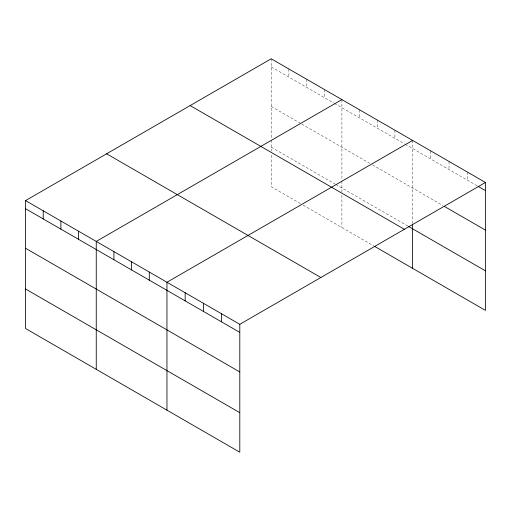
<?xml version="1.0" encoding="UTF-8"?>
<svg xmlns="http://www.w3.org/2000/svg" width="511" height="511" viewBox="0 0 511 511"><rect width="100%" height="100%" fill="white"/><g stroke="black" fill="none" stroke-linecap="round" stroke-linejoin="round"><path stroke-width="0.38" stroke-dasharray="2.56 1.92" d="M271.2 66.903L333.74 103.011M334.424 103.401L404.444 143.827M405.127 144.223L477.357 185.927M271.2 106.435L301.113 123.7M301.79 124.096L369.772 163.348M372.493 164.912L442.954 205.594M271.2 147.162L335.101 184.056M335.784 184.452L407.848 226.054M300.43 203.576L271.2 186.694L271.2 154.277M303.151 205.141L373.854 245.963M467.239 171.964L467.239 180.083M449.028 161.45L449.028 169.569M430.818 150.937L430.818 159.055M412.607 140.423L412.607 223.32M394.926 130.222L394.926 138.334M377.252 120.015L377.252 128.133M359.578 109.808L359.578 117.926M341.904 99.607L341.904 180.153M341.904 180.932L341.904 191.938M341.904 195.1L341.904 227.516M324.223 89.399L324.223 97.518M306.549 79.192L306.549 87.311M288.875 68.991L288.875 77.104M271.2 58.784L271.2 139.331M271.2 140.116L271.2 151.115"/><path stroke-width="0.77" d="M485.45 182.478L271.2 58.784L25.55 200.606L25.55 328.522L239.8 452.216L239.8 324.306L485.45 182.478L485.45 310.394L374.531 246.353M341.904 99.607L96.253 241.428L96.253 369.338M412.607 140.423L166.956 282.244L166.956 410.161M478.028 186.317L485.45 190.597M444.308 206.374L485.45 230.129M408.525 226.45L485.45 270.862M190.137 105.585L404.386 229.286M106.614 153.805L320.863 277.505M25.55 200.606L239.8 324.306M25.55 208.724L239.8 332.418M25.55 248.257L239.8 371.951M25.55 288.99L239.8 412.684M412.607 224.105L412.607 268.339M221.589 313.792L221.589 321.904M203.378 303.279L203.378 311.391M185.167 292.765L185.167 300.877M149.282 272.044L149.282 280.156M131.608 261.836L131.608 269.955M113.927 251.629L113.927 259.748M78.579 231.221L78.579 239.34M60.905 221.014L60.905 229.132M43.224 210.813L43.224 218.932"/></g></svg>
